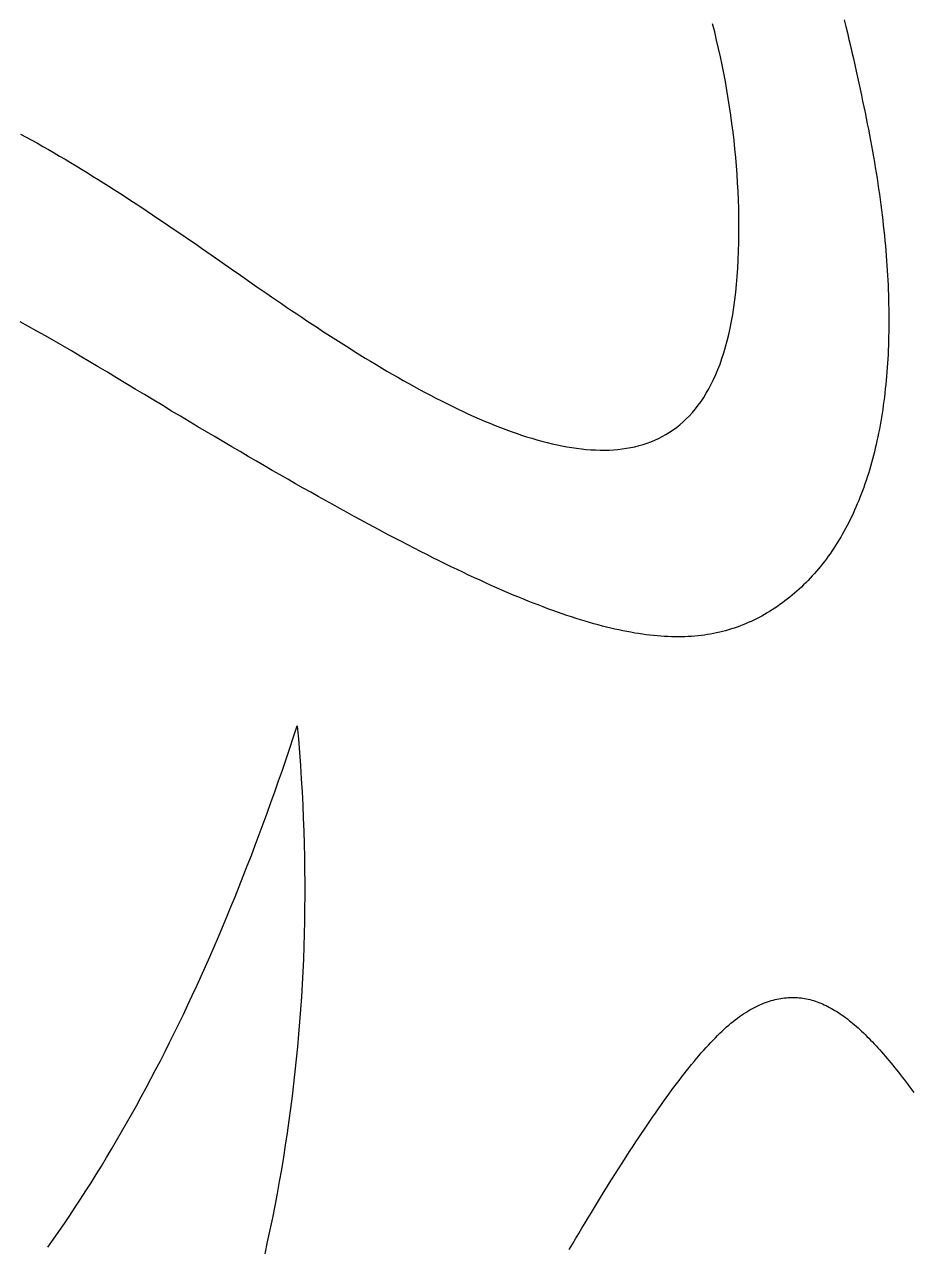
# Model space of a CAD drawing. Extents: x 5 to 105, y 2 to 136.
# Drawn here: x 83.01 to 88.78, y 79.2 to 87.13 of the extents above; entities that cross this region are included whole.
import ezdxf

# ---------------------------------------------------------------- set-up
doc = ezdxf.new("R2010")
doc.units = 0
doc.layers.get('0').update_dxf_attribs({"linetype": 'CONTINUOUS'})

msp = doc.modelspace()

# ---------------------------------------------------------------- linework, layer by layer
at = {"color": 7}
for points in [[(87.6417, 85.6026, 0), (87.6438, 85.6582, 0), (87.6452, 85.7138, 0), (87.6461, 85.7693, 0), (87.6463, 85.8248, 0), (87.6458, 85.8802, 0), (87.6448, 85.9356, 0), (87.6431, 85.991, 0), (87.6408, 86.0462, 0), (87.6379, 86.1015, 0), (87.6344, 86.1566, 0), (87.6303, 86.2117, 0), (87.6257, 86.2667, 0), (87.6204, 86.3216, 0), (87.6146, 86.3765, 0), (87.6082, 86.4313, 0), (87.6013, 86.4859, 0), (87.5937, 86.5405, 0), (87.5857, 86.595, 0), (87.5771, 86.6494, 0), (87.5679, 86.7037, 0), (87.5582, 86.7579, 0), (87.548, 86.812, 0), (87.5372, 86.8659, 0), (87.526, 86.9198, 0), (87.5142, 86.9735, 0), (87.5019, 87.0271, 0), (87.4891, 87.0805, 0), (87.4759, 87.1338, 0)], [(88.3287, 87.1593, 0), (88.3392, 87.1163, 0), (88.3494, 87.0737, 0), (88.3593, 87.0314, 0), (88.3691, 86.9896, 0), (88.3786, 86.9481, 0), (88.388, 86.9071, 0), (88.3971, 86.8665, 0), (88.4061, 86.8263, 0), (88.4148, 86.7866, 0), (88.4234, 86.7473, 0), (88.4318, 86.7084, 0), (88.44, 86.67, 0), (88.448, 86.6321, 0), (88.4559, 86.5946, 0), (88.4636, 86.5576, 0), (88.4711, 86.5211, 0)], [(88.4711, 86.5211, 0), (88.4784, 86.4849, 0), (88.4856, 86.4488, 0), (88.4926, 86.4129, 0), (88.4994, 86.3772, 0), (88.506, 86.3415, 0), (88.5124, 86.3061, 0), (88.5186, 86.2707, 0), (88.5246, 86.2356, 0), (88.5305, 86.2005, 0), (88.5361, 86.1657, 0), (88.5416, 86.1309, 0), (88.5469, 86.0964, 0), (88.552, 86.0619, 0), (88.5569, 86.0277, 0), (88.5616, 85.9936, 0), (88.5661, 85.9596, 0), (88.5704, 85.9258, 0), (88.5746, 85.8922, 0), (88.5785, 85.8587, 0), (88.5823, 85.8254, 0), (88.5859, 85.7922, 0), (88.5893, 85.7592, 0), (88.5925, 85.7263, 0), (88.5955, 85.6937, 0), (88.5983, 85.6611, 0), (88.6009, 85.6288, 0), (88.6034, 85.5966, 0), (88.6056, 85.5646, 0), (88.6077, 85.5327, 0), (88.6096, 85.501, 0), (88.6113, 85.4695, 0), (88.6128, 85.4382, 0), (88.6141, 85.407, 0), (88.6152, 85.376, 0), (88.6162, 85.3451, 0), (88.6169, 85.3144, 0), (88.6175, 85.284, 0), (88.6179, 85.2536, 0), (88.618, 85.2235, 0), (88.618, 85.1935, 0), (88.6178, 85.1637, 0), (88.6175, 85.1341, 0), (88.6169, 85.1047, 0), (88.6161, 85.0754, 0), (88.6152, 85.0463, 0), (88.614, 85.0174, 0), (88.6127, 84.9887, 0), (88.6112, 84.9602, 0), (88.6095, 84.9318, 0), (88.6076, 84.9036, 0), (88.6055, 84.8757, 0), (88.6033, 84.8479, 0), (88.6008, 84.8203, 0), (88.5982, 84.7928, 0), (88.5953, 84.7656, 0), (88.5923, 84.7385, 0), (88.5891, 84.7117, 0), (88.5857, 84.685, 0), (88.5821, 84.6586, 0), (88.5783, 84.6323, 0), (88.5743, 84.6062, 0), (88.5702, 84.5803, 0), (88.5658, 84.5546, 0), (88.5613, 84.5291, 0), (88.5566, 84.5038, 0), (88.5517, 84.4787, 0), (88.5466, 84.4538, 0), (88.5413, 84.4291, 0), (88.5358, 84.4046, 0), (88.5302, 84.3802, 0), (88.5243, 84.3561, 0), (88.5183, 84.3322, 0), (88.512, 84.3085, 0), (88.5056, 84.285, 0), (88.499, 84.2617, 0), (88.4922, 84.2387, 0), (88.4852, 84.2158, 0), (88.478, 84.1931, 0), (88.4707, 84.1707, 0), (88.4631, 84.1484, 0), (88.4554, 84.1264, 0), (88.4474, 84.1045, 0), (88.4393, 84.0829, 0), (88.431, 84.0615, 0), (88.4225, 84.0403, 0), (88.4138, 84.0193, 0), (88.405, 83.9986, 0), (88.3959, 83.978, 0), (88.3867, 83.9577, 0), (88.3772, 83.9376, 0), (88.3676, 83.9177, 0), (88.3578, 83.898, 0), (88.3478, 83.8786, 0), (88.3376, 83.8593, 0), (88.3272, 83.8403, 0), (88.3166, 83.8215, 0), (88.3059, 83.803, 0), (88.2949, 83.7846, 0), (88.2838, 83.7665, 0), (88.2724, 83.7486, 0), (88.2609, 83.731, 0), (88.2492, 83.7135, 0), (88.2373, 83.6963, 0), (88.2253, 83.6794, 0), (88.213, 83.6626, 0), (88.2005, 83.6461, 0), (88.1879, 83.6298, 0), (88.175, 83.6138, 0), (88.162, 83.598, 0), (88.1488, 83.5824, 0), (88.1354, 83.5671, 0), (88.1218, 83.552, 0), (88.108, 83.5371, 0), (88.0941, 83.5225, 0), (88.0799, 83.5081, 0), (88.0656, 83.4939, 0), (88.051, 83.48, 0), (88.0363, 83.4663, 0), (88.0214, 83.4529, 0), (88.0063, 83.4397, 0), (87.991, 83.4268, 0), (87.9755, 83.4141, 0), (87.9599, 83.4016, 0), (87.944, 83.3894, 0), (87.928, 83.3775, 0), (87.9117, 83.3658, 0), (87.8953, 83.3543, 0)], [(82.9902, 86.4181, 0), (83.0264, 86.3983, 0), (83.0626, 86.3783, 0), (83.0987, 86.3581, 0), (83.1347, 86.3376, 0), (83.1707, 86.317, 0), (83.2066, 86.2963, 0), (83.2424, 86.2753, 0), (83.2782, 86.2541, 0), (83.314, 86.2328, 0), (83.3496, 86.2113, 0), (83.3853, 86.1897, 0), (83.4209, 86.1679, 0), (83.4564, 86.1459, 0), (83.4919, 86.1238, 0), (83.5274, 86.1015, 0), (83.5628, 86.0791, 0), (83.5982, 86.0565, 0), (83.6336, 86.0338, 0), (83.6689, 86.0109, 0), (83.7043, 85.9879, 0), (83.7396, 85.9648, 0), (83.7748, 85.9415, 0), (83.8101, 85.9182, 0), (83.8453, 85.8947, 0), (83.8805, 85.8711, 0), (83.9157, 85.8474, 0), (83.9509, 85.8235, 0), (83.9861, 85.7996, 0), (84.0213, 85.7756, 0), (84.0565, 85.7514, 0), (84.0917, 85.7272, 0), (84.1269, 85.7029, 0), (84.1621, 85.6785, 0), (84.1973, 85.654, 0)], [(84.1973, 85.654, 0), (84.2252, 85.6346, 0), (84.2534, 85.6149, 0), (84.282, 85.5949, 0), (84.3109, 85.5748, 0), (84.3401, 85.5543, 0), (84.3697, 85.5337, 0), (84.3996, 85.5128, 0), (84.4298, 85.4918, 0), (84.4603, 85.4706, 0), (84.4911, 85.4492, 0), (84.5221, 85.4277, 0), (84.5535, 85.406, 0), (84.5851, 85.3842, 0), (84.617, 85.3623, 0), (84.6491, 85.3403, 0), (84.6814, 85.3183, 0), (84.714, 85.2961, 0), (84.7468, 85.2739, 0), (84.7798, 85.2517, 0), (84.813, 85.2294, 0), (84.8464, 85.2072, 0), (84.88, 85.1849, 0), (84.9137, 85.1627, 0), (84.9476, 85.1404, 0), (84.9817, 85.1183, 0), (85.0159, 85.0961, 0), (85.0503, 85.0741, 0), (85.0848, 85.0521, 0), (85.1194, 85.0303, 0), (85.1541, 85.0085, 0), (85.189, 84.9869, 0), (85.2239, 84.9654, 0), (85.2589, 84.9441, 0), (85.2939, 84.9229, 0), (85.3291, 84.9019, 0), (85.3643, 84.8811, 0), (85.3995, 84.8606, 0), (85.4348, 84.8402, 0), (85.4701, 84.8201, 0), (85.5055, 84.8002, 0), (85.5408, 84.7806, 0), (85.5762, 84.7613, 0), (85.6115, 84.7423, 0), (85.6469, 84.7236, 0), (85.6822, 84.7052, 0), (85.7175, 84.6871, 0), (85.7527, 84.6694, 0), (85.7879, 84.652, 0), (85.823, 84.635, 0), (85.8581, 84.6184, 0), (85.8931, 84.6022, 0), (85.928, 84.5865, 0), (85.9628, 84.5711, 0), (85.9975, 84.5562, 0), (86.032, 84.5418, 0), (86.0665, 84.5278, 0), (86.1008, 84.5143, 0), (86.135, 84.5013, 0), (86.1691, 84.4889, 0), (86.2029, 84.4769, 0), (86.2367, 84.4655, 0), (86.2702, 84.4547, 0), (86.3035, 84.4444, 0), (86.3367, 84.4347, 0), (86.3697, 84.4256, 0), (86.4024, 84.4171, 0), (86.4349, 84.4093, 0), (86.4672, 84.402, 0), (86.4993, 84.3955, 0), (86.5311, 84.3896, 0), (86.5626, 84.3843, 0), (86.5939, 84.3798, 0), (86.6249, 84.376, 0), (86.6556, 84.3729, 0), (86.686, 84.3705, 0), (86.7162, 84.3689, 0), (86.746, 84.368, 0), (86.7755, 84.3679, 0), (86.8047, 84.3686, 0), (86.8335, 84.3701, 0), (86.862, 84.3725, 0), (86.8901, 84.3756, 0), (86.9178, 84.3796, 0), (86.9452, 84.3845, 0), (86.9722, 84.3902, 0), (86.9988, 84.3969, 0), (87.0251, 84.4044, 0), (87.0509, 84.4128, 0), (87.0762, 84.4222, 0), (87.1012, 84.4325, 0), (87.1257, 84.4438, 0), (87.1498, 84.456, 0), (87.1734, 84.4692, 0), (87.1966, 84.4834, 0), (87.2192, 84.4987, 0), (87.2414, 84.5149, 0), (87.2631, 84.5322, 0), (87.2844, 84.5506, 0), (87.3051, 84.57, 0), (87.3252, 84.5905, 0), (87.3449, 84.612, 0), (87.364, 84.6347, 0), (87.3826, 84.6585, 0), (87.4006, 84.6835, 0), (87.4181, 84.7096, 0), (87.435, 84.7369, 0), (87.4513, 84.7653, 0), (87.467, 84.7949, 0), (87.4821, 84.8258, 0), (87.4966, 84.8578, 0), (87.5105, 84.8911, 0), (87.5238, 84.9256, 0), (87.5364, 84.9614, 0), (87.5484, 84.9985, 0), (87.5597, 85.0369, 0), (87.5704, 85.0765, 0), (87.5804, 85.1175, 0), (87.5898, 85.1598, 0), (87.5984, 85.2034, 0), (87.6063, 85.2484, 0), (87.6136, 85.2948, 0), (87.6201, 85.3426, 0), (87.6259, 85.3917, 0), (87.631, 85.4423, 0), (87.6353, 85.4943, 0), (87.6389, 85.5477, 0), (87.6417, 85.6026, 0)], [(83.673, 84.8006, 0), (83.6126, 84.8372, 0), (83.5528, 84.8733, 0), (83.4936, 84.9087, 0), (83.435, 84.9435, 0), (83.377, 84.9777, 0), (83.3196, 85.0113, 0), (83.2628, 85.0443, 0), (83.2066, 85.0768, 0), (83.1509, 85.1087, 0), (83.0959, 85.14, 0), (83.0414, 85.1707, 0), (82.9874, 85.2009, 0)], [(87.8953, 83.3543, 0), (87.8787, 83.3431, 0), (87.8621, 83.3323, 0), (87.8453, 83.3217, 0), (87.8285, 83.3115, 0), (87.8115, 83.3016, 0), (87.7944, 83.292, 0), (87.7772, 83.2827, 0), (87.7598, 83.2738, 0), (87.7424, 83.2651, 0), (87.7248, 83.2568, 0), (87.707, 83.2489, 0), (87.6892, 83.2412, 0), (87.6712, 83.2339, 0), (87.653, 83.2269, 0), (87.6347, 83.2202, 0), (87.6163, 83.2138, 0), (87.5976, 83.2078, 0), (87.5789, 83.2021, 0), (87.5599, 83.1968, 0), (87.5408, 83.1918, 0), (87.5215, 83.1871, 0), (87.502, 83.1827, 0), (87.4824, 83.1787, 0), (87.4626, 83.175, 0), (87.4425, 83.1717, 0), (87.4223, 83.1687, 0), (87.4019, 83.1661, 0), (87.3813, 83.1637, 0), (87.3604, 83.1618, 0), (87.3394, 83.1601, 0), (87.3182, 83.1589, 0), (87.2967, 83.1579, 0), (87.275, 83.1573, 0), (87.2531, 83.1571, 0), (87.2309, 83.1572, 0), (87.2085, 83.1577, 0), (87.1859, 83.1585, 0), (87.1631, 83.1596, 0), (87.1399, 83.1612, 0), (87.1166, 83.163, 0), (87.093, 83.1652, 0), (87.0691, 83.1678, 0), (87.045, 83.1708, 0), (87.0206, 83.1741, 0), (86.9959, 83.1777, 0), (86.971, 83.1817, 0), (86.9457, 83.1861, 0), (86.9202, 83.1909, 0), (86.8944, 83.196, 0), (86.8684, 83.2014, 0), (86.842, 83.2073, 0), (86.8153, 83.2135, 0), (86.7883, 83.22, 0), (86.7611, 83.227, 0), (86.7335, 83.2343, 0), (86.7056, 83.242, 0), (86.6773, 83.25, 0), (86.6488, 83.2584, 0), (86.6199, 83.2672, 0), (86.5907, 83.2764, 0), (86.5612, 83.286, 0), (86.5313, 83.2959, 0), (86.5011, 83.3062, 0), (86.4705, 83.3169, 0), (86.4396, 83.328, 0), (86.4083, 83.3394, 0), (86.3767, 83.3512, 0), (86.3447, 83.3635, 0), (86.3124, 83.3761, 0), (86.2797, 83.389, 0), (86.2466, 83.4024, 0), (86.2131, 83.4162, 0), (86.1792, 83.4303, 0), (86.145, 83.4449, 0), (86.1104, 83.4598, 0), (86.0753, 83.4751, 0), (86.0399, 83.4908, 0), (86.0041, 83.5069, 0), (85.9679, 83.5234, 0), (85.9312, 83.5403, 0), (85.8942, 83.5576, 0), (85.8567, 83.5753, 0), (85.8188, 83.5934, 0), (85.7805, 83.6119, 0), (85.7417, 83.6308, 0), (85.7025, 83.6501, 0), (85.6629, 83.6698, 0), (85.6228, 83.6899, 0), (85.5823, 83.7104, 0), (85.5414, 83.7313, 0), (85.5, 83.7527, 0), (85.4581, 83.7744, 0), (85.4157, 83.7965, 0), (85.3729, 83.8191, 0), (85.3297, 83.8421, 0), (85.2859, 83.8654, 0), (85.2417, 83.8892, 0), (85.197, 83.9134, 0), (85.1518, 83.9381, 0), (85.1061, 83.9631, 0), (85.06, 83.9886, 0), (85.0133, 84.0144, 0), (84.9661, 84.0407, 0), (84.9184, 84.0675, 0), (84.8702, 84.0946, 0), (84.8215, 84.1222, 0), (84.7723, 84.1501, 0), (84.7226, 84.1786, 0), (84.6723, 84.2074, 0), (84.6215, 84.2367, 0), (84.5702, 84.2664, 0), (84.5183, 84.2965, 0), (84.4659, 84.3271, 0), (84.4129, 84.358, 0), (84.3594, 84.3895, 0), (84.3054, 84.4213, 0), (84.2507, 84.4536, 0), (84.1956, 84.4863, 0), (84.1398, 84.5195, 0), (84.0835, 84.5531, 0), (84.0266, 84.5871, 0), (83.9691, 84.6216, 0), (83.9111, 84.6565, 0), (83.8525, 84.6919, 0), (83.7932, 84.7277, 0), (83.7334, 84.7639, 0), (83.673, 84.8006, 0)], [(83.1672, 79.1981, 0), (83.203, 79.2491, 0), (83.2386, 79.3004, 0), (83.274, 79.3521, 0), (83.309, 79.4042, 0), (83.3438, 79.4566, 0), (83.3783, 79.5095, 0), (83.4125, 79.5627, 0), (83.4465, 79.6163, 0), (83.4802, 79.6703, 0), (83.5137, 79.7246, 0), (83.5469, 79.7794, 0), (83.5799, 79.8345, 0), (83.6126, 79.89, 0), (83.645, 79.9459, 0), (83.6772, 80.0022, 0), (83.7092, 80.0589, 0), (83.7409, 80.1159, 0), (83.7723, 80.1734, 0), (83.8036, 80.2312, 0), (83.8345, 80.2894, 0), (83.8653, 80.3481, 0), (83.8958, 80.4071, 0), (83.9261, 80.4665, 0), (83.9561, 80.5263, 0), (83.9859, 80.5865, 0), (84.0155, 80.6471, 0), (84.0449, 80.708, 0), (84.074, 80.7694, 0), (84.1029, 80.8312, 0), (84.1316, 80.8934, 0), (84.1601, 80.9559, 0), (84.1884, 81.0189, 0), (84.2164, 81.0823, 0), (84.2443, 81.1461, 0), (84.2719, 81.2103, 0), (84.2993, 81.2748, 0), (84.3265, 81.3398, 0), (84.3535, 81.4052, 0), (84.3803, 81.471, 0), (84.4069, 81.5372, 0), (84.4333, 81.6038, 0), (84.4595, 81.6709, 0), (84.4856, 81.7383, 0), (84.5114, 81.8061, 0), (84.537, 81.8744, 0), (84.5625, 81.943, 0), (84.5877, 82.0121, 0), (84.6128, 82.0816, 0), (84.6377, 82.1515, 0), (84.6624, 82.2218, 0), (84.6869, 82.2925, 0), (84.7113, 82.3637, 0), (84.7354, 82.4353, 0), (84.7594, 82.5072, 0), (84.7833, 82.5796, 0)], [(84.7833, 82.5796, 0), (84.7907, 82.4933, 0), (84.7976, 82.4073, 0), (84.8038, 82.3215, 0), (84.8094, 82.2361, 0), (84.8143, 82.1509, 0), (84.8187, 82.0659, 0), (84.8224, 81.9813, 0), (84.8255, 81.8969, 0), (84.828, 81.8127, 0), (84.8298, 81.7289, 0), (84.8311, 81.6452, 0), (84.8317, 81.5618, 0), (84.8318, 81.4787, 0), (84.8312, 81.3958, 0), (84.83, 81.3131, 0), (84.8282, 81.2307, 0), (84.8258, 81.1485, 0), (84.8228, 81.0665, 0), (84.8192, 80.9847, 0), (84.8149, 80.9031, 0), (84.8101, 80.8218, 0), (84.8047, 80.7406, 0), (84.7987, 80.6597, 0), (84.7921, 80.5789, 0), (84.7848, 80.4984, 0), (84.777, 80.418, 0), (84.7686, 80.3378, 0), (84.7596, 80.2578, 0), (84.75, 80.178, 0), (84.7399, 80.0984, 0), (84.7291, 80.0189, 0), (84.7177, 79.9396, 0), (84.7058, 79.8604, 0), (84.6932, 79.7814, 0), (84.6801, 79.7026, 0), (84.6664, 79.6239, 0), (84.6522, 79.5454, 0), (84.6373, 79.467, 0), (84.6219, 79.3887, 0), (84.6058, 79.3106, 0), (84.5892, 79.2326, 0), (84.5721, 79.1547, 0)], [(87.7033, 80.7291, 0), (87.7164, 80.7367, 0), (87.7294, 80.7439, 0), (87.7423, 80.7508, 0), (87.7552, 80.7574, 0), (87.768, 80.7636, 0), (87.7808, 80.7694, 0), (87.7935, 80.775, 0), (87.8061, 80.7801, 0), (87.8187, 80.785, 0), (87.8312, 80.7895, 0), (87.8437, 80.7936, 0), (87.8561, 80.7975, 0), (87.8685, 80.801, 0), (87.8808, 80.8041, 0), (87.8931, 80.807, 0), (87.9053, 80.8095, 0), (87.9175, 80.8117, 0), (87.9296, 80.8135, 0), (87.9417, 80.8151, 0), (87.9537, 80.8163, 0), (87.9657, 80.8172, 0), (87.9777, 80.8178, 0), (87.9896, 80.8181, 0), (88.0015, 80.818, 0), (88.0134, 80.8176, 0), (88.0252, 80.817, 0), (88.037, 80.816, 0), (88.0488, 80.8147, 0), (88.0605, 80.8131, 0), (88.0722, 80.8112, 0), (88.0839, 80.809, 0), (88.0956, 80.8065, 0), (88.1072, 80.8037, 0), (88.1189, 80.8006, 0), (88.1305, 80.7972, 0), (88.142, 80.7935, 0), (88.1536, 80.7895, 0), (88.1652, 80.7852, 0), (88.1767, 80.7807, 0), (88.1882, 80.7758, 0), (88.1997, 80.7707, 0), (88.2112, 80.7652, 0), (88.2227, 80.7595, 0), (88.2342, 80.7535, 0), (88.2457, 80.7472, 0), (88.2572, 80.7407, 0), (88.2687, 80.7338, 0), (88.2801, 80.7267, 0), (88.2916, 80.7194, 0), (88.3031, 80.7117, 0), (88.3146, 80.7038, 0), (88.3261, 80.6956, 0), (88.3376, 80.6871, 0), (88.3491, 80.6784, 0), (88.3606, 80.6694, 0), (88.3721, 80.6602, 0), (88.3836, 80.6506, 0), (88.3952, 80.6409, 0), (88.4067, 80.6308, 0), (88.4183, 80.6206, 0), (88.4299, 80.61, 0), (88.4415, 80.5992, 0), (88.4532, 80.5882, 0), (88.4648, 80.5769, 0), (88.4765, 80.5653, 0), (88.4882, 80.5536, 0), (88.4999, 80.5415, 0), (88.5117, 80.5293, 0), (88.5235, 80.5167, 0), (88.5353, 80.504, 0), (88.5472, 80.491, 0), (88.5591, 80.4778, 0), (88.571, 80.4643, 0), (88.5829, 80.4506, 0), (88.5949, 80.4367, 0), (88.607, 80.4225, 0), (88.6191, 80.4081, 0), (88.6312, 80.3935, 0), (88.6434, 80.3787, 0), (88.6556, 80.3636, 0), (88.6678, 80.3483, 0), (88.6801, 80.3328, 0), (88.6925, 80.3171, 0), (88.7049, 80.3012, 0), (88.7174, 80.285, 0), (88.7299, 80.2686, 0), (88.7424, 80.252, 0), (88.7551, 80.2353, 0), (88.7677, 80.2183, 0), (88.7805, 80.201, 0)], [(86.5461, 79.1829, 0), (86.567, 79.218, 0), (86.5877, 79.2528, 0), (86.6083, 79.2873, 0), (86.6289, 79.3215, 0), (86.6493, 79.3554, 0), (86.6695, 79.389, 0), (86.6897, 79.4222, 0), (86.7098, 79.4552, 0), (86.7297, 79.4878, 0), (86.7495, 79.5201, 0), (86.7693, 79.552, 0), (86.7889, 79.5837, 0), (86.8083, 79.615, 0), (86.8277, 79.6459, 0), (86.847, 79.6765, 0), (86.8661, 79.7068, 0), (86.8851, 79.7368, 0), (86.904, 79.7663, 0), (86.9228, 79.7956, 0), (86.9415, 79.8244, 0), (86.9601, 79.853, 0), (86.9785, 79.8811, 0), (86.9969, 79.9089, 0), (87.0151, 79.9363, 0), (87.0332, 79.9634, 0), (87.0512, 79.99, 0), (87.0691, 80.0163, 0), (87.0868, 80.0422, 0), (87.1045, 80.0678, 0), (87.122, 80.0929, 0), (87.1394, 80.1176, 0), (87.1567, 80.142, 0), (87.1739, 80.166, 0), (87.191, 80.1895, 0), (87.208, 80.2127, 0), (87.2248, 80.2354, 0), (87.2415, 80.2577, 0), (87.2582, 80.2797, 0), (87.2747, 80.3012, 0), (87.291, 80.3222, 0), (87.3073, 80.3429, 0), (87.3235, 80.3631, 0), (87.3395, 80.3829, 0), (87.3554, 80.4023, 0), (87.3712, 80.4212, 0), (87.3869, 80.4397, 0), (87.4025, 80.4578, 0), (87.418, 80.4754, 0), (87.4334, 80.4925, 0), (87.4486, 80.5093, 0), (87.4637, 80.5255, 0), (87.4787, 80.5413, 0), (87.4936, 80.5566, 0), (87.5084, 80.5715, 0), (87.5231, 80.5859, 0), (87.5376, 80.5998, 0), (87.5521, 80.6133, 0), (87.5664, 80.6263, 0), (87.5806, 80.6388, 0), (87.5947, 80.6508, 0), (87.6087, 80.6623, 0), (87.6225, 80.6733, 0), (87.6363, 80.6839, 0), (87.6499, 80.6939, 0), (87.6634, 80.7035, 0), (87.6768, 80.7125, 0), (87.6901, 80.721, 0), (87.7033, 80.7291, 0)]]:
    msp.add_polyline3d(points, dxfattribs=at)

doc.saveas('drawing.dxf')
